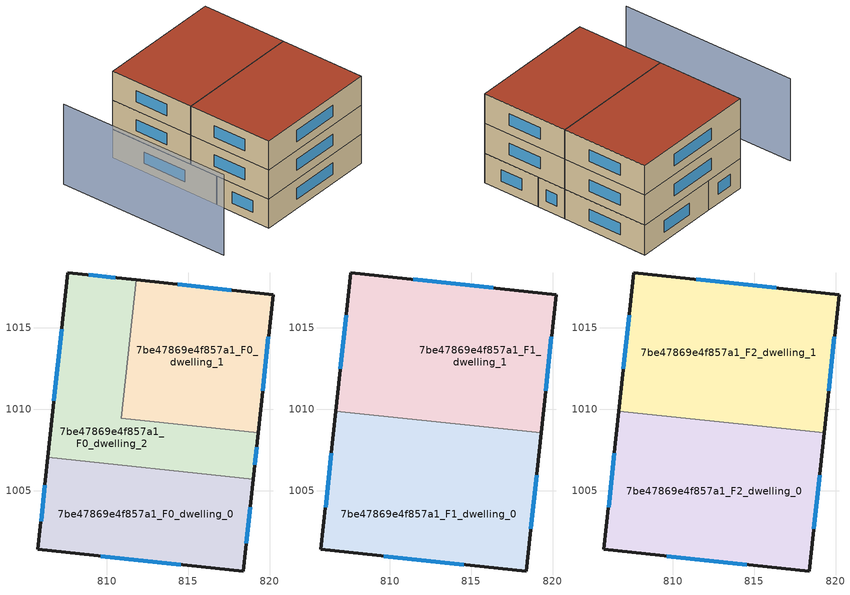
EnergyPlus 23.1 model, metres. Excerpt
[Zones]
7be47869e4f857a1_F0_dwelling_0
 floor ground (EU_floor_Construction): 819,1005.7 818.39,1000.03 805.77,1001.38 806.38,1007.05 z0
 wall outside (EU_wall_Construction): 806.38,1007.05 805.77,1001.38 818.39,1000.03 819,1005.7 z0:3
 wall to 7be47869e4f857a1_F0_dwelling_2 (EU_wall_Construction): 819,1005.7 806.38,1007.05 z0:3
 window (EU_Window_Construction): 806.19,1005.31 805.96,1003.11 / 818.58,1001.77 818.81,1003.96 / 809.64,1000.96 814.53,1000.44 z0.92:2.08
7be47869e4f857a1_F0_dwelling_1
 floor ground (EU_floor_Construction): 820.21,1017.04 819.3,1008.54 810.89,1009.43 811.79,1017.94 z0
 wall outside (EU_wall_Construction): 819.3,1008.54 820.21,1017.04 811.79,1017.94 z0:3
 wall to 7be47869e4f857a1_F0_dwelling_2 (EU_wall_Construction): 811.79,1017.94 810.89,1009.43 819.3,1008.54 z0:3
 window (EU_Window_Construction): 819.58,1011.14 819.93,1014.43 / 817.63,1017.31 814.37,1017.66 z0.92:2.08
7be47869e4f857a1_F0_dwelling_2
 floor ground (EU_floor_Construction): 811.79,1017.94 810.89,1009.43 819.3,1008.54 819,1005.7 806.38,1007.05 807.59,1018.38 z0
 wall outside (EU_wall_Construction): 819,1005.7 819.3,1008.54 / 811.79,1017.94 807.59,1018.38 806.38,1007.05 z0:3
 window (EU_Window_Construction): 819.09,1006.57 819.21,1007.67 / 807.22,1014.91 806.75,1010.52 / 810.5,1018.07 808.87,1018.25 z0.92:2.08
7be47869e4f857a1_F1_dwelling_0
 floor to 7be47869e4f857a1_F0_dwelling_0 (EU_floor_Construction): 819,1005.7 818.39,1000.03 805.77,1001.38 806.38,1007.05 z3
 floor to 7be47869e4f857a1_F0_dwelling_2 (EU_floor_Construction): 819.3,1008.54 819,1005.7 806.38,1007.05 806.68,1009.88 z3
 wall outside (EU_wall_Construction): 806.68,1009.88 805.77,1001.38 818.39,1000.03 819.3,1008.54 z3:6
 wall to 7be47869e4f857a1_F1_dwelling_1 (EU_wall_Construction): 819.3,1008.54 806.68,1009.88 z3:6
 window (EU_Window_Construction): 818.67,1002.64 819.02,1005.93 / 809.64,1000.96 814.53,1000.44 / 806.4,1007.28 806.05,1003.98 z3.92:5.08
7be47869e4f857a1_F1_dwelling_1
 floor to 7be47869e4f857a1_F0_dwelling_1 (EU_floor_Construction): 820.21,1017.04 819.3,1008.54 810.89,1009.43 811.79,1017.94 z3
 floor to 7be47869e4f857a1_F0_dwelling_2 (EU_floor_Construction): 811.79,1017.94 810.89,1009.43 806.68,1009.88 807.59,1018.38 z3
 wall outside (EU_wall_Construction): 819.3,1008.54 820.21,1017.04 807.59,1018.38 806.68,1009.88 z3:6
 window (EU_Window_Construction): 816.34,1017.45 811.45,1017.97 / 819.58,1011.14 819.93,1014.43 / 807.31,1015.78 806.96,1012.49 z3.92:5.08
7be47869e4f857a1_F2_dwelling_0
 floor to 7be47869e4f857a1_F1_dwelling_0 (EU_floor_Construction): 819.3,1008.54 818.39,1000.03 805.77,1001.38 806.68,1009.88 z6
 wall outside (EU_wall_Construction): 806.68,1009.88 805.77,1001.38 818.39,1000.03 819.3,1008.54 z6:9
 wall to 7be47869e4f857a1_F2_dwelling_1 (EU_wall_Construction): 819.3,1008.54 806.68,1009.88 z6:9
 window (EU_Window_Construction): 818.67,1002.64 819.02,1005.93 / 809.64,1000.96 814.53,1000.44 / 806.4,1007.28 806.05,1003.98 z6.92:8.08
 roof outside (EU_roof_Construction): 818.39,1000.03 819.3,1008.54 806.68,1009.88 805.77,1001.38 z9
7be47869e4f857a1_F2_dwelling_1
 floor to 7be47869e4f857a1_F1_dwelling_1 (EU_floor_Construction): 820.21,1017.04 819.3,1008.54 806.68,1009.88 807.59,1018.38 z6
 wall outside (EU_wall_Construction): 819.3,1008.54 820.21,1017.04 807.59,1018.38 806.68,1009.88 z6:9
 window (EU_Window_Construction): 816.34,1017.45 811.45,1017.97 / 819.58,1011.14 819.93,1014.43 / 807.31,1015.78 806.96,1012.49 z6.92:8.08
 roof outside (EU_roof_Construction): 819.3,1008.54 820.21,1017.04 807.59,1018.38 806.68,1009.88 z9
shading: 801.96,1019.74 800.27,1002.42 z0:8.3
[Building]
EU S2 Campaign: North Axis=0; Terrain=City; Solar Distribution=FullExterior
[Site:Location]
Cape.Town.Intl.AP: Latitude=-33.965; Longitude=18.602; Time Zone=2; Elevation=46
[SizingPeriod:WeatherFileDays]
AnnualSizingPeriod: Begin Month=1; Begin Day of Month=1; End Month=12; End Day of Month=31; Day of Week for Start Day=Monday; Use Weather File Daylight Saving Period=No; Use Weather File Rain and Snow Indicators=No
[MATERIAL]
EU_InternalMass_Material: Roughness=MediumRough; Thickness=0.1; Conductivity=1; Density=1800; Specific Heat=900; Thermal Absorptance=0.9; Solar Absorptance=0.7; Visible Absorptance=0.7
[MATERIAL:NOMASS] Roughness=MediumRough; Thermal Absorptance=0.9; Solar Absorptance=0.7; Visible Absorptance=0.7
Name | Thermal Resistance
EU_wall_NoMass | 0.443251
EU_roof_NoMass | 0.403317
EU_floor_NoMass | 0.599929
[WINDOWMATERIAL:SIMPLEGLAZINGSYSTEM]
EU_Window_SimpleGlazing: UFactor=4.90254; Solar Heat Gain Coefficient=0.85; Visible Transmittance=0.85
[CONSTRUCTION]
EU_wall_Construction: EU_wall_NoMass
EU_roof_Construction: EU_roof_NoMass
EU_floor_Construction: EU_floor_NoMass
EU_Window_Construction: EU_Window_SimpleGlazing
EU_InternalMass_Construction: EU_InternalMass_Material
[ZONE] Type=1; Multiplier=1; Ceiling Height=autocalculate; Floor Area=autocalculate; Part of Total Floor Area=Yes
Name | Volume
7be47869e4f857a1_F0_dwelling_0 | 217.105
7be47869e4f857a1_F1_dwelling_0; 7be47869e4f857a1_F2_dwelling_0; 7be47869e4f857a1_F1_dwelling_1; 7be47869e4f857a1_F2_dwelling_1 | 325.675
7be47869e4f857a1_F0_dwelling_1 | 217.124
7be47869e4f857a1_F0_dwelling_2 | 217.109
[INTERNALMASS] Construction=EU_InternalMass_Construction
Name | Zone or ZoneList | Surface Area
7be47869e4f857a1_F0_dwelling_0_EU_InternalMass | 7be47869e4f857a1_F0_dwelling_0 | 72.3684
7be47869e4f857a1_F0_dwelling_1_EU_InternalMass | 7be47869e4f857a1_F0_dwelling_1 | 72.3771
7be47869e4f857a1_F0_dwelling_2_EU_InternalMass | 7be47869e4f857a1_F0_dwelling_2 | 72.3695
7be47869e4f857a1_F1_dwelling_0_EU_InternalMass | 7be47869e4f857a1_F1_dwelling_0 | 108.558
7be47869e4f857a1_F1_dwelling_1_EU_InternalMass | 7be47869e4f857a1_F1_dwelling_1 | 108.558
7be47869e4f857a1_F2_dwelling_0_EU_InternalMass | 7be47869e4f857a1_F2_dwelling_0 | 108.558
7be47869e4f857a1_F2_dwelling_1_EU_InternalMass | 7be47869e4f857a1_F2_dwelling_1 | 108.558
[OTHEREQUIPMENT] Fuel Type=Electricity; Design Level Calculation Method=Watts/Area; Power per Zone Floor Area=1; Fraction Latent=0; Fraction Radiant=0; Fraction Lost=0; Carbon Dioxide Generation Rate=0; EndUse Subcategory=EU_Step8_InternalGains
Name | Zone or ZoneList or Space or SpaceList | Schedule
EU_Step8_InternalGain_7be47869e4f857a1_F0_dwelling_0_f000 | 7be47869e4f857a1_F0_dwelling_0 | EU_Step8_GainSchedule_7be47869e4f857a1_F0_dwelling_0_f000
EU_Step8_InternalGain_7be47869e4f857a1_F0_dwelling_1_f000 | 7be47869e4f857a1_F0_dwelling_1 | EU_Step8_GainSchedule_7be47869e4f857a1_F0_dwelling_1_f000
EU_Step8_InternalGain_7be47869e4f857a1_F0_dwelling_2_f000 | 7be47869e4f857a1_F0_dwelling_2 | EU_Step8_GainSchedule_7be47869e4f857a1_F0_dwelling_2_f000
EU_Step8_InternalGain_7be47869e4f857a1_F1_dwelling_0_f000 | 7be47869e4f857a1_F1_dwelling_0 | EU_Step8_GainSchedule_7be47869e4f857a1_F1_dwelling_0_f000
EU_Step8_InternalGain_7be47869e4f857a1_F1_dwelling_1_f000 | 7be47869e4f857a1_F1_dwelling_1 | EU_Step8_GainSchedule_7be47869e4f857a1_F1_dwelling_1_f000
EU_Step8_InternalGain_7be47869e4f857a1_F2_dwelling_0_f000 | 7be47869e4f857a1_F2_dwelling_0 | EU_Step8_GainSchedule_7be47869e4f857a1_F2_dwelling_0_f000
EU_Step8_InternalGain_7be47869e4f857a1_F2_dwelling_1_f000 | 7be47869e4f857a1_F2_dwelling_1 | EU_Step8_GainSchedule_7be47869e4f857a1_F2_dwelling_1_f000
[ZONEVENTILATION:DESIGNFLOWRATE] Schedule=EU_AlwaysOn; Design Flow Rate Calculation Method=AirChanges/Hour; Air Changes per Hour=0.713097; Ventilation Type=Natural; Fan Pressure Rise=0; Fan Total Efficiency=1; Constant Term Coefficient=1; Temperature Term Coefficient=0; Velocity Term Coefficient=0; Velocity Squared Term Coefficient=0; Minimum Indoor Temperature=-100; Maximum Indoor Temperature=100; Delta Temperature=-100; Minimum Outdoor Temperature=-100; Maximum Outdoor Temperature=100; Maximum Wind Speed=40
Name | Zone or ZoneList or Space or SpaceList
EU_ConstantAir_7be47869e4f857a1_F0_dwelling_0 | 7be47869e4f857a1_F0_dwelling_0
EU_ConstantAir_7be47869e4f857a1_F0_dwelling_1 | 7be47869e4f857a1_F0_dwelling_1
EU_ConstantAir_7be47869e4f857a1_F0_dwelling_2 | 7be47869e4f857a1_F0_dwelling_2
EU_ConstantAir_7be47869e4f857a1_F1_dwelling_0 | 7be47869e4f857a1_F1_dwelling_0
EU_ConstantAir_7be47869e4f857a1_F1_dwelling_1 | 7be47869e4f857a1_F1_dwelling_1
EU_ConstantAir_7be47869e4f857a1_F2_dwelling_0 | 7be47869e4f857a1_F2_dwelling_0
EU_ConstantAir_7be47869e4f857a1_F2_dwelling_1 | 7be47869e4f857a1_F2_dwelling_1
[HVACTEMPLATE:THERMOSTAT] Constant Heating Setpoint=20; Constant Cooling Setpoint=50
EU_HeatOnly_7be47869e4f857a1_F0_dwelling_0; EU_HeatOnly_7be47869e4f857a1_F0_dwelling_1; EU_HeatOnly_7be47869e4f857a1_F0_dwelling_2; EU_HeatOnly_7be47869e4f857a1_F1_dwelling_0; EU_HeatOnly_7be47869e4f857a1_F1_dwelling_1; EU_HeatOnly_7be47869e4f857a1_F2_dwelling_0; EU_HeatOnly_7be47869e4f857a1_F2_dwelling_1
[HVACTEMPLATE:ZONE:IDEALLOADSAIRSYSTEM] System Availability Schedule=EU_AlwaysOn; Maximum Heating Supply Air Temperature=50; Minimum Cooling Supply Air Temperature=13; Maximum Heating Supply Air Humidity Ratio=0.0156; Minimum Cooling Supply Air Humidity Ratio=0.0077; Heating Limit=NoLimit; Cooling Limit=NoLimit; Heating Availability Schedule=EU_AlwaysOn; Cooling Availability Schedule=EU_CoolingOff; Dehumidification Control Type=ConstantSensibleHeatRatio; Cooling Sensible Heat Ratio=0.7; Dehumidification Setpoint=60; Humidification Control Type=None; Humidification Setpoint=30; Outdoor Air Method=None; Outdoor Air Flow Rate per Person=0.00944; Outdoor Air Flow Rate per Zone Floor Area=0; Outdoor Air Flow Rate per Zone=0; Demand Controlled Ventilation Type=None; Outdoor Air Economizer Type=NoEconomizer; Heat Recovery Type=None; Sensible Heat Recovery Effectiveness=0.7; Latent Heat Recovery Effectiveness=0.65
Name | Template Thermostat
7be47869e4f857a1_F0_dwelling_0 | EU_HeatOnly_7be47869e4f857a1_F0_dwelling_0
7be47869e4f857a1_F0_dwelling_1 | EU_HeatOnly_7be47869e4f857a1_F0_dwelling_1
7be47869e4f857a1_F0_dwelling_2 | EU_HeatOnly_7be47869e4f857a1_F0_dwelling_2
7be47869e4f857a1_F1_dwelling_0 | EU_HeatOnly_7be47869e4f857a1_F1_dwelling_0
7be47869e4f857a1_F1_dwelling_1 | EU_HeatOnly_7be47869e4f857a1_F1_dwelling_1
7be47869e4f857a1_F2_dwelling_0 | EU_HeatOnly_7be47869e4f857a1_F2_dwelling_0
7be47869e4f857a1_F2_dwelling_1 | EU_HeatOnly_7be47869e4f857a1_F2_dwelling_1
[SIZING:ZONE] Zone Cooling Design Supply Air Temperature Input Method=SupplyAirTemperature; Zone Cooling Design Supply Air Temperature=13; Zone Heating Design Supply Air Temperature Input Method=SupplyAirTemperature; Zone Heating Design Supply Air Temperature=50; Zone Cooling Design Supply Air Humidity Ratio=0.008; Zone Heating Design Supply Air Humidity Ratio=0.008; Cooling Design Air Flow Method=DesignDay; Cooling Design Air Flow Rate=0; Cooling Minimum Air Flow per Zone Floor Area=0.000762; Cooling Minimum Air Flow=0; Cooling Minimum Air Flow Fraction=0.2; Heating Design Air Flow Method=DesignDay; Heating Design Air Flow Rate=0; Heating Maximum Air Flow per Zone Floor Area=0.002032; Heating Maximum Air Flow=0.141576; Heating Maximum Air Flow Fraction=0.3; Account for Dedicated Outdoor Air System=No; Dedicated Outdoor Air System Control Strategy=NeutralSupplyAir; Dedicated Outdoor Air Low Setpoint Temperature for Design=autosize; Dedicated Outdoor Air High Setpoint Temperature for Design=autosize; Zone Load Sizing Method=Sensible Load Only No Latent Load; Zone Latent Cooling Design Supply Air Humidity Ratio Input Method=HumidityRatioDifference; Zone Cooling Design Supply Air Humidity Ratio Difference=0.005; Zone Latent Heating Design Supply Air Humidity Ratio Input Method=HumidityRatioDifference; Zone Humidification Design Supply Air Humidity Ratio Difference=0.005
7be47869e4f857a1_F0_dwelling_0; 7be47869e4f857a1_F0_dwelling_1; 7be47869e4f857a1_F0_dwelling_2; 7be47869e4f857a1_F1_dwelling_0; 7be47869e4f857a1_F1_dwelling_1; 7be47869e4f857a1_F2_dwelling_0; 7be47869e4f857a1_F2_dwelling_1
[SCHEDULE:CONSTANT]
Name | Hourly Value
EU_AlwaysOn | 1
EU_CoolingOff | 0
[SCHEDULE:FILE] Column Number=1; Rows to Skip at Top=0; Number of Hours of Data=8760; Column Separator=Comma; Interpolate to Timestep=No; Minutes per Item=60; Adjust Schedule for Daylight Savings=Yes
Name | File
EU_Step8_GainSchedule_7be47869e4f857a1_F0_dwelling_0_f000 | ../../schedules/7be47869e4f857a1/7be47869e4f857a1_F0_dwelling_0_f000_gain.csv
EU_Step8_GainSchedule_7be47869e4f857a1_F0_dwelling_1_f000 | ../../schedules/7be47869e4f857a1/7be47869e4f857a1_F0_dwelling_1_f000_gain.csv
EU_Step8_GainSchedule_7be47869e4f857a1_F0_dwelling_2_f000 | ../../schedules/7be47869e4f857a1/7be47869e4f857a1_F0_dwelling_2_f000_gain.csv
EU_Step8_GainSchedule_7be47869e4f857a1_F1_dwelling_0_f000 | ../../schedules/7be47869e4f857a1/7be47869e4f857a1_F1_dwelling_0_f000_gain.csv
EU_Step8_GainSchedule_7be47869e4f857a1_F1_dwelling_1_f000 | ../../schedules/7be47869e4f857a1/7be47869e4f857a1_F1_dwelling_1_f000_gain.csv
EU_Step8_GainSchedule_7be47869e4f857a1_F2_dwelling_0_f000 | ../../schedules/7be47869e4f857a1/7be47869e4f857a1_F2_dwelling_0_f000_gain.csv
EU_Step8_GainSchedule_7be47869e4f857a1_F2_dwelling_1_f000 | ../../schedules/7be47869e4f857a1/7be47869e4f857a1_F2_dwelling_1_f000_gain.csv
